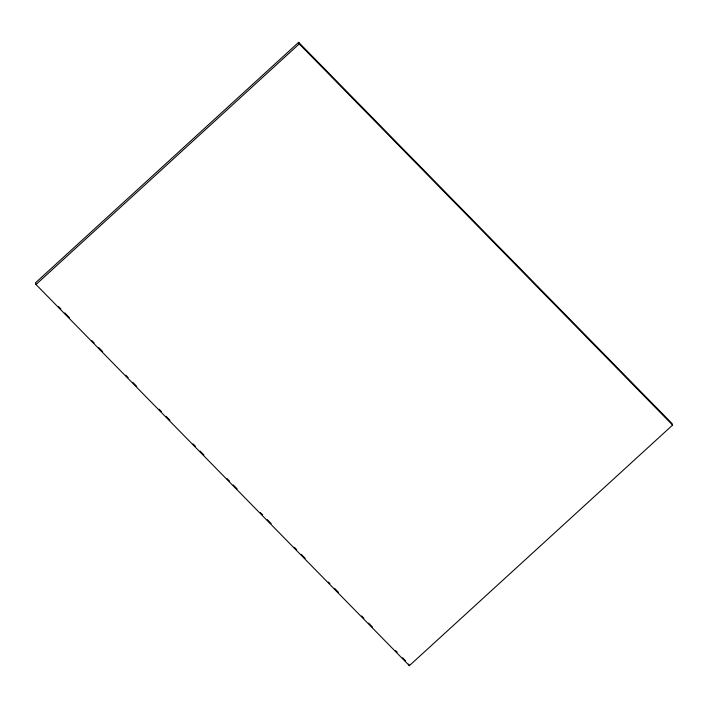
<?xml version="1.0" encoding="UTF-8"?>
<svg xmlns="http://www.w3.org/2000/svg" width="708" height="708" viewBox="0 0 708 708"><rect width="100%" height="100%" fill="white"/><g stroke="black" fill="none" stroke-linecap="round" stroke-linejoin="round"><path stroke-width="1.06" d="M298.634 42.33L35.4 282.917L36.011 284.51L409.366 665.67L672.6 425.083L671.989 423.49L298.634 42.33L299.245 43.914L672.6 425.083M36.011 284.51L299.245 43.914M58.587 306.599L60.906 308.962M64.773 312.909L69.411 317.644M91.828 340.53L94.146 342.893M98.784 347.628L102.651 351.575M125.838 375.249L128.157 377.621M132.794 382.355L136.662 386.303M159.079 409.189L161.397 411.552M166.035 416.286L169.902 420.233M193.089 443.907L195.408 446.279M200.045 451.014L203.913 454.961M227.1 478.635L229.419 480.998M233.286 484.945L237.153 488.892M260.34 512.565L262.659 514.928M267.297 519.672L271.164 523.61M294.351 547.284L296.67 549.656M301.316 554.391L305.175 558.338M328.37 582.011L329.91 583.587M334.548 588.321L338.415 592.269M361.602 615.942L363.921 618.314M368.567 623.049L372.426 626.996M395.622 650.67L397.161 652.245M402.578 657.767L405.666 660.927M408.755 664.086L409.366 665.67"/></g></svg>
